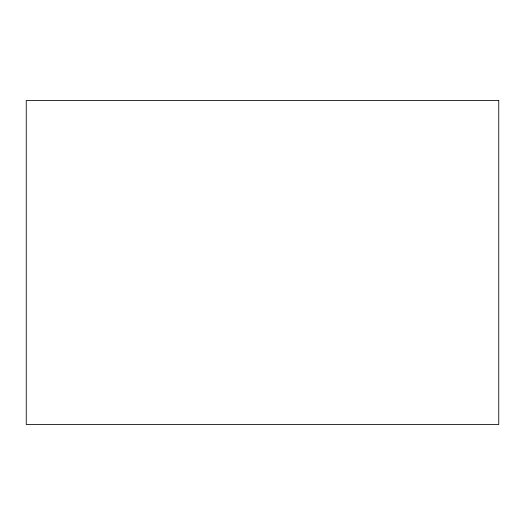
<?xml version="1.0" encoding="UTF-8"?>
<svg xmlns="http://www.w3.org/2000/svg" width="525" height="525" viewBox="0 0 525 525"><rect width="100%" height="100%" fill="white"/><g stroke="black" fill="none" stroke-linecap="round" stroke-linejoin="round"><path stroke-width="0.79" d="M498.75 100.498L26.25 100.498L26.25 424.502L498.75 424.502L498.75 100.498"/></g></svg>
